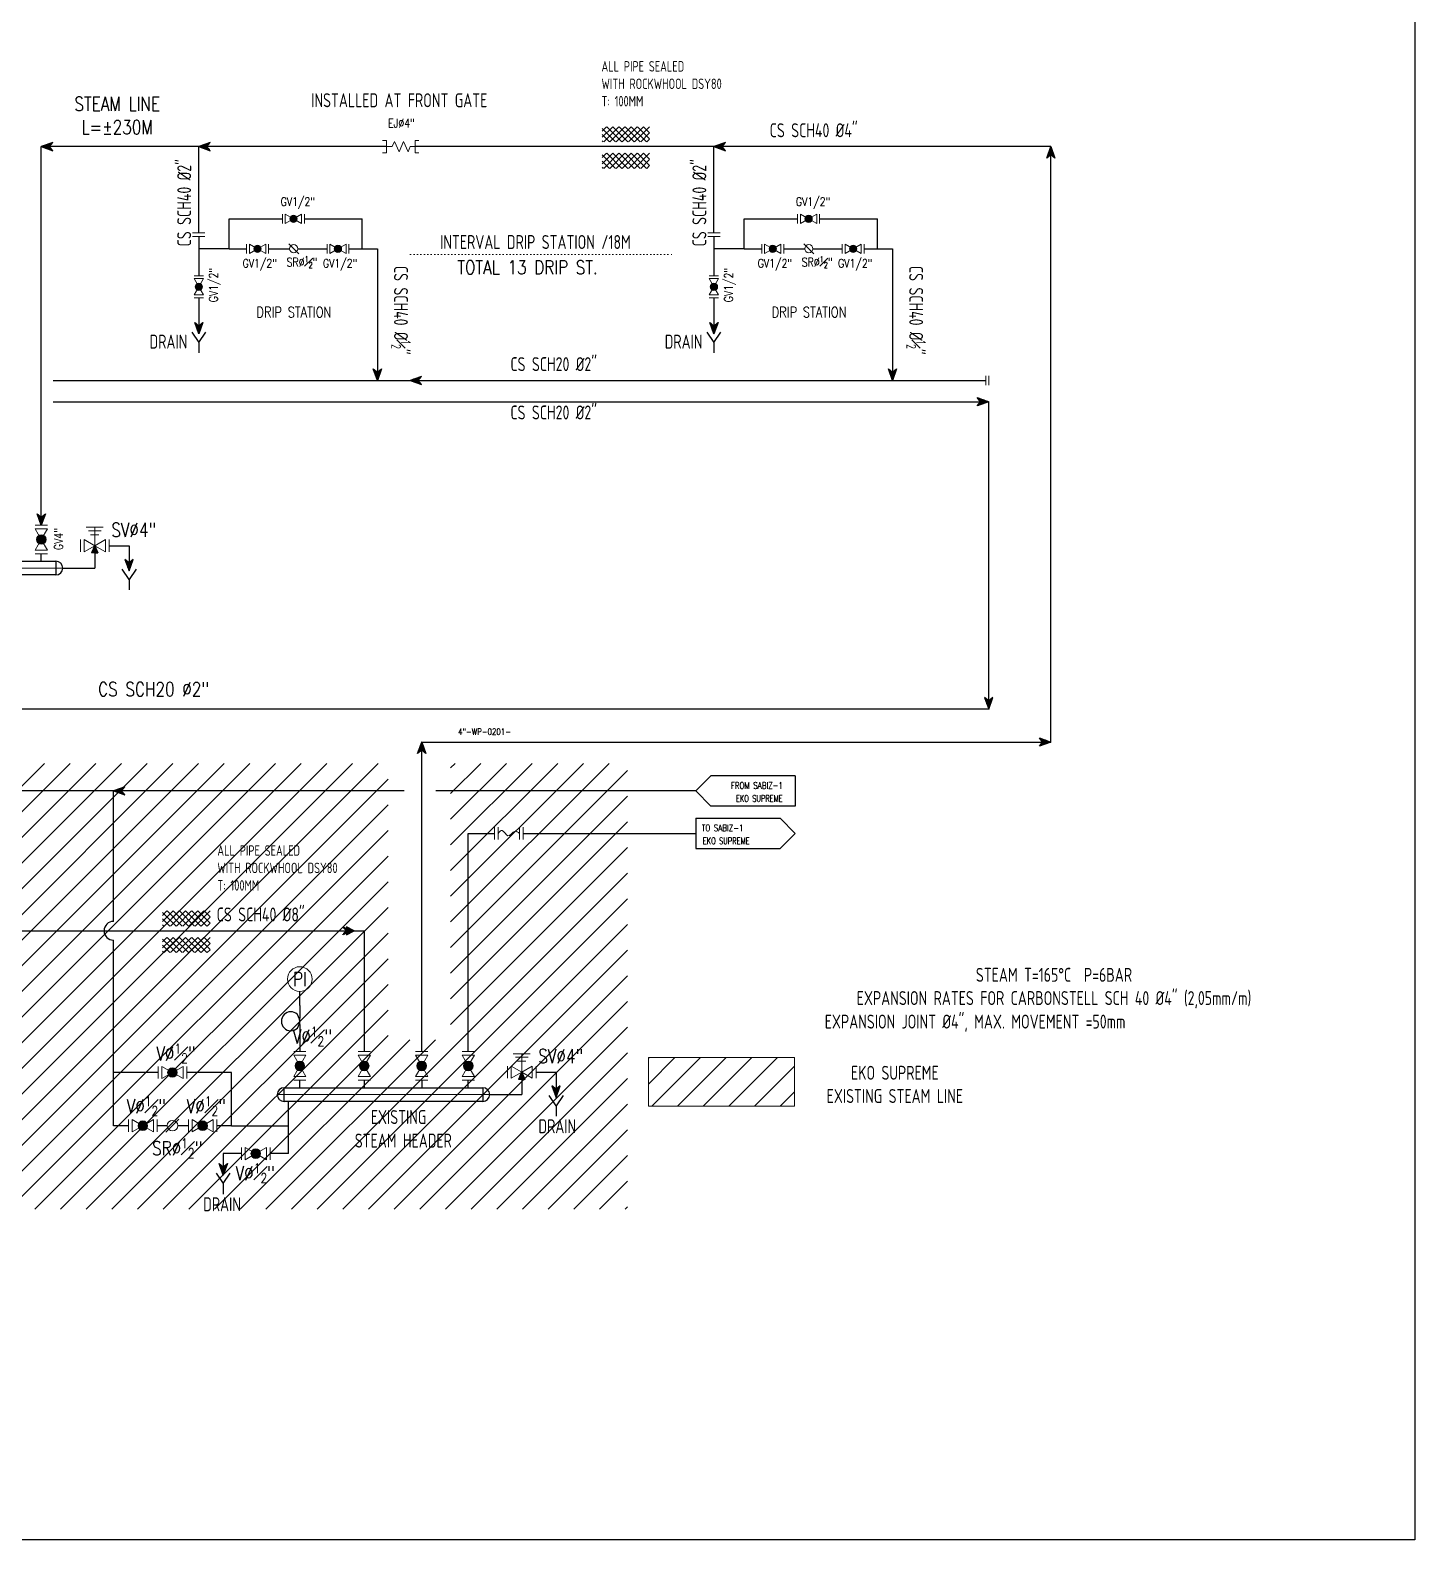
# Model space of a CAD drawing. Extents: x -29512 to 147477, y -5232 to 39709.
# Drawn here: x 138923 to 139165.3, y 10574.8 to 10838.9 of the extents above; entities that cross this region are included whole.
import ezdxf
from ezdxf.enums import TextEntityAlignment as Align

# ---------------------------------------------------------------- set-up
doc = ezdxf.new("R2010")
doc.units = 0
doc.linetypes.add('CENTER', pattern=[2, 1.25, -0.25, 0.25, -0.25])
doc.linetypes.add('DOTTED', pattern=[0.25, 0, -0.25])
doc.layers.get('0').update_dxf_attribs({"linetype": 'CONTINUOUS'})
for name, color, linetype in [('DIMENSION', 3, 'CONTINUOUS'), ('HATCH', 4, 'CONTINUOUS'), ('PIPA', 6, 'CONTINUOUS'), ('S', 7, 'CONTINUOUS'), ('TEXT', 4, 'CONTINUOUS')]:
    doc.layers.add(name, color=color, linetype=linetype)
for name, color, linetype, lineweight in [('FITTING', 7, 'CONTINUOUS', 13), ('HAT', 8, 'CONTINUOUS', 13), ('TAG', 140, 'CONTINUOUS', 13)]:
    doc.layers.add(name, color=color, linetype=linetype, lineweight=lineweight)
doc.styles.add('ISOCP', font='isocp.shx', dxfattribs={"width": 0.8, "height": 2})
doc.styles.add('Romans100', font='romans.shx', dxfattribs={"width": 0.8, "height": 200})
doc.styles.add('Romans75', font='romans.shx', dxfattribs={"width": 0.8, "height": 150})
doc.styles.add('S25', font='SIMPLEX', dxfattribs={"width": 0.8, "height": 0.25})
doc.styles.add('S3', font='SIMPLEX', dxfattribs={"width": 0.9, "height": 0.3})
doc.styles.add('S35S', font='SIMPLEX', dxfattribs={"width": 0.5, "height": 0.35})

# ---------------------------------------------------------------- blocks, each defined once
blk = doc.blocks.new('LOSAN', base_point=(47, 38))
for p, q in [((47, 38.7), (50.9, 38.7)), ((47, 37.3), (50.9, 37.3))]:
    blk.add_line(p, q)
at = {"layer": 'S'}
for tag, p, height, style, width in [('3', (47.1, 38.1), 0.35, 'S35S', 0.5), ('1', (47.1, 38.1), 0.3, 'S3', 0.9), ('4', (47.1, 37.5), 0.35, 'S35S', 0.5), ('2', (47.1, 37.5), 0.3, 'S3', 0.9)]:
    blk.add_attdef(tag, p, '', height=height, dxfattribs=dict(at, style=style, width=width))
blk = doc.blocks.new('A$C4E6B7AA7')
at = {"layer": 'FITTING', "lineweight": 20}
for p, q in [((0, 88), (-56, 88)), ((0, -88), (0, 88)), ((0, 0), (83, 0)), ((83, 0), (115, 75)), ((115, 75), (180, -75)), ((245, 75), (180, -75)), ((245, 75), (310, -75)), ((310, -75), (342, 0)), ((342, 0), (410, 0)), ((410, -88), (410, 88)), ((466, 88), (410, 88)), ((0, -88), (-56, -88)), ((466, -88), (410, -88))]:
    blk.add_line(p, q, dxfattribs=at)

msp = doc.modelspace()

# ---------------------------------------------------------------- hatches: boundary and pattern name
h = msp.add_hatch()
h.set_pattern_fill('ANSI37', color=256, scale=0.487754, angle=90, style=0)
h.set_pattern_definition([(135, (139607.145395, 10679.49543), (-0.043111732, -0.043111732), []), (225, (139607.145395, 10679.49543), (0.043111732, -0.043111732), [])])
h.paths.add_polyline_path([(138924.9544, 10818.534), (138926.9596, 10817.8185), (138926.3806, 10818.534)])
h.paths.add_polyline_path([(138924.9544, 10818.534), (138926.3806, 10818.534), (138926.9596, 10819.2495)])
h = msp.add_hatch()
h.set_pattern_fill('ANSI37', color=256, scale=0.487754, angle=90, style=0)
h.set_pattern_definition([(135, (139634.69457, 10679.49543), (-0.043111732, -0.043111732), []), (225, (139634.69457, 10679.49543), (0.043111732, -0.043111732), [])])
h.paths.add_polyline_path([(138952.5036, 10818.534), (138954.5087, 10817.8185), (138953.9298, 10818.534)])
h.paths.add_polyline_path([(138952.5036, 10818.534), (138953.9298, 10818.534), (138954.5087, 10819.2495)])
h = msp.add_hatch()
h.set_pattern_fill('ANSI37', color=256, scale=0.487754, angle=90, style=0)
h.set_pattern_definition([(135, (139724.83715, 10679.49543), (-0.043111732, -0.043111732), []), (225, (139724.83715, 10679.49543), (0.043111732, -0.043111732), [])])
h.paths.add_polyline_path([(139042.6461, 10818.534), (139044.6513, 10817.8185), (139044.0723, 10818.534)])
h.paths.add_polyline_path([(139042.6461, 10818.534), (139044.0723, 10818.534), (139044.6513, 10819.2495)])
h = msp.add_hatch()
h.set_pattern_fill('ANSI37', color=256, scale=0.487754, angle=180, style=0)
h.set_pattern_definition([(135, (139240.62561, 10136.343), (0.043111732, 0.043111732), []), (45, (139240.62561, 10136.343), (0.043111732, -0.043111732), [])])
h.paths.add_polyline_path([(139101.587, 10818.534), (139102.3025, 10816.5288), (139101.587, 10817.1078)])
h.paths.add_polyline_path([(139101.587, 10818.534), (139101.587, 10817.1078), (139100.8715, 10816.5288)])
h = msp.add_hatch()
h.set_pattern_fill('ANSI37', color=256, scale=0.487754, style=0)
h.set_pattern_definition([(315, (138813.46498, 11467.963465), (-0.043111732, -0.043111732), []), (225, (138813.46498, 11467.963465), (-0.043111732, 0.043111732), [])])
h.paths.add_polyline_path([(138952.5036, 10785.7725), (138951.7881, 10787.7776), (138952.5036, 10787.1987)])
h.paths.add_polyline_path([(138952.5036, 10785.7725), (138952.5036, 10787.1987), (138953.2191, 10787.7776)])
h = msp.add_hatch()
h.set_pattern_fill('ANSI37', color=256, scale=0.487754, style=0)
h.set_pattern_definition([(315, (138903.607564, 11467.963465), (-0.043111732, -0.043111732), []), (225, (138903.607564, 11467.963465), (-0.043111732, 0.043111732), [])])
h.paths.add_polyline_path([(139042.6461, 10785.7725), (139041.9306, 10787.7776), (139042.6461, 10787.1987)])
h.paths.add_polyline_path([(139042.6461, 10785.7725), (139042.6461, 10787.1987), (139043.3616, 10787.7776)])
h = msp.add_hatch()
h.set_pattern_fill('ANSI37', color=256, scale=0.487754, style=0)
h.set_pattern_definition([(315, (138844.7096, 11459.806936), (-0.043111732, -0.043111732), []), (225, (138844.7096, 11459.806936), (-0.043111732, 0.043111732), [])])
h.paths.add_polyline_path([(138983.7482, 10777.6159), (138983.0327, 10779.6211), (138983.7482, 10779.0421)])
h.paths.add_polyline_path([(138983.7482, 10777.6159), (138983.7482, 10779.0421), (138984.4637, 10779.6211)])
h = msp.add_hatch()
h.set_pattern_fill('ANSI37', color=256, scale=0.487754, style=0)
h.set_pattern_definition([(315, (138934.85218, 11459.806936), (-0.043111732, -0.043111732), []), (225, (138934.85218, 11459.806936), (-0.043111732, 0.043111732), [])])
h.paths.add_polyline_path([(139073.8908, 10777.6159), (139073.1753, 10779.6211), (139073.8908, 10779.0421)])
h.paths.add_polyline_path([(139073.8908, 10777.6159), (139073.8908, 10779.0421), (139074.6063, 10779.6211)])
h = msp.add_hatch()
h.set_pattern_fill('ANSI37', color=256, scale=0.487754, angle=90, style=0)
h.set_pattern_definition([(135, (139671.66458, 10638.57735), (-0.043111732, -0.043111732), []), (225, (139671.66458, 10638.57735), (0.043111732, -0.043111732), [])])
h.paths.add_polyline_path([(138989.4736, 10777.6159), (138991.4788, 10776.9004), (138990.8998, 10777.6159)])
h.paths.add_polyline_path([(138989.4736, 10777.6159), (138990.8998, 10777.6159), (138991.4788, 10778.3314)])
h = msp.add_hatch()
h.set_pattern_fill('ANSI37', color=256, scale=0.487754, angle=90, style=0)
h.set_pattern_definition([(45, (138408.52698, 10634.86181), (0.043111732, -0.043111732), []), (315, (138408.52698, 10634.86181), (-0.043111732, -0.043111732), [])])
h.paths.add_polyline_path([(139090.718, 10773.9004), (139088.7128, 10773.1849), (139089.2918, 10773.9004)])
h.paths.add_polyline_path([(139090.718, 10773.9004), (139089.2918, 10773.9004), (139088.7128, 10774.6159)])
h = msp.add_hatch()
h.set_pattern_fill('ANSI37', color=256, scale=0.487754, style=0)
h.set_pattern_definition([(315, (138785.91581, 11434.487743), (-0.043111732, -0.043111732), []), (225, (138785.91581, 11434.487743), (-0.043111732, 0.043111732), [])])
h.paths.add_polyline_path([(138924.9544, 10752.2967), (138924.2389, 10754.3019), (138924.9544, 10753.7229)])
h.paths.add_polyline_path([(138924.9544, 10752.2967), (138924.9544, 10753.7229), (138925.6699, 10754.3019)])
h = msp.add_hatch()
h.set_pattern_fill('ANSI31', color=256, scale=0.012194, style=0)
h.set_pattern_definition([(45, (138031.3111383, 10345.0887109), (-0.0010777932963, 0.0010777932963), [])])
h.paths.add_polyline_path([(138934.2986, 10748.7066), (138933.7526, 10747.4315), (138934.2986, 10747.4315)])
h.paths.add_polyline_path([(138934.2986, 10748.7066), (138934.2986, 10747.4315), (138934.8446, 10747.4315)])
h = msp.add_hatch()
h.set_pattern_fill('ANSI37', color=256, scale=0.487754, angle=180, style=0)
h.set_pattern_definition([(225, (139079.346316, 11426.491136), (0.043111732, -0.043111732), []), (315, (139079.346316, 11426.491136), (0.043111732, 0.043111732), [])])
h.paths.add_polyline_path([(138940.3077, 10744.3001), (138941.0232, 10746.3053), (138940.3077, 10745.7263)])
h.paths.add_polyline_path([(138940.3077, 10744.3001), (138940.3077, 10745.7263), (138939.5922, 10746.3053)])
h = msp.add_hatch()
h.set_pattern_fill('ANSI37', color=256, scale=0.487754, angle=180, style=0)
h.set_pattern_definition([(225, (139229.756566, 11402.301533), (0.043111732, -0.043111732), []), (315, (139229.756566, 11402.301533), (0.043111732, 0.043111732), [])])
h.paths.add_polyline_path([(139090.718, 10720.1105), (139091.4335, 10722.1157), (139090.718, 10721.5367)])
h.paths.add_polyline_path([(139090.718, 10720.1105), (139090.718, 10721.5367), (139090.0025, 10722.1157)])
h = msp.add_hatch()
h.set_pattern_fill('ANSI37', color=256, scale=0.487754, angle=180, style=0)
h.set_pattern_definition([(135, (139130.54313, 10032.161376), (0.043111732, 0.043111732), []), (45, (139130.54313, 10032.161376), (0.043111732, -0.043111732), [])])
h.paths.add_polyline_path([(138991.5046, 10714.3524), (138992.2201, 10712.3472), (138991.5046, 10712.9262)])
h.paths.add_polyline_path([(138991.5046, 10714.3524), (138991.5046, 10712.9262), (138990.789, 10712.3472)])
h = msp.add_hatch()
h.set_pattern_fill('ANSI37', color=256, scale=0.487754, angle=90, style=0)
h.set_pattern_definition([(45, (138419.396023, 10575.31381), (0.043111732, -0.043111732), []), (315, (138419.396023, 10575.31381), (-0.043111732, -0.043111732), [])])
h.paths.add_polyline_path([(139101.587, 10714.3524), (139099.5818, 10713.6369), (139100.1608, 10714.3524)])
h.paths.add_polyline_path([(139101.587, 10714.3524), (139100.1608, 10714.3524), (139099.5818, 10715.0679)])
h = msp.add_hatch()
h.set_pattern_fill('ANSI37', color=256, scale=0.487754, angle=90, style=0)
h.set_pattern_definition([(135, (139619.767076, 10566.760057), (-0.043111732, -0.043111732), []), (225, (139619.767076, 10566.760057), (0.043111732, -0.043111732), [])])
h.paths.add_polyline_path([(138937.5761, 10705.7986), (138939.5813, 10705.0831), (138939.0023, 10705.7986)])
h.paths.add_polyline_path([(138937.5761, 10705.7986), (138939.0023, 10705.7986), (138939.5813, 10706.5141)])
h = msp.add_hatch()
h.set_pattern_fill('ANSI37', color=256, scale=0.487754, angle=270, style=0)
h.set_pattern_definition([(315, (138297.475943, 10820.36295), (0.043111732, 0.043111732), []), (45, (138297.475943, 10820.36295), (-0.043111732, 0.043111732), [])])
h.paths.add_polyline_path([(138979.667, 10681.3244), (138977.6618, 10682.0399), (138978.2407, 10681.3244)])
h.paths.add_polyline_path([(138979.667, 10681.3244), (138978.2407, 10681.3244), (138977.6618, 10680.6089)])
h = msp.add_hatch()
h.set_pattern_fill('ANSI31', color=256, scale=0.012194, style=0)
h.set_pattern_definition([(45, (138106.0194822, 10252.9706058), (-0.0010777932963, 0.0010777932963), [])])
h.paths.add_polyline_path([(139009.0069, 10656.5885), (139008.4609, 10655.3134), (139009.0069, 10655.3134)])
h.paths.add_polyline_path([(139009.0069, 10656.5885), (139009.0069, 10655.3134), (139009.5529, 10655.3134)])
h = msp.add_hatch()
h.set_pattern_fill('ANSI37', color=256, scale=0.487754, angle=180, style=0)
h.set_pattern_definition([(225, (139154.05466, 11334.37303), (0.043111732, -0.043111732), []), (315, (139154.05466, 11334.37303), (0.043111732, 0.043111732), [])])
h.paths.add_polyline_path([(139015.0161, 10652.182), (139015.7316, 10654.1872), (139015.0161, 10653.6082)])
h.paths.add_polyline_path([(139015.0161, 10652.182), (139015.0161, 10653.6082), (139014.3006, 10654.1872)])
h = msp.add_hatch()
h.set_pattern_fill('ANSI37', color=256, scale=0.487754, angle=180, style=0)
h.set_pattern_definition([(315, (138817.75435, 11320.78058), (-0.043111732, -0.043111732), []), (225, (138817.75435, 11320.78058), (-0.043111732, 0.043111732), [])])
h.paths.add_polyline_path([(138956.7929, 10638.5896), (138956.0774, 10640.5948), (138956.7929, 10640.0158)])
h.paths.add_polyline_path([(138956.7929, 10638.5896), (138956.7929, 10640.0158), (138957.5084, 10640.5948)])
at = {"layer": 'FITTING', "linetype": 'ByBlock', "lineweight": 5, "ltscale": 0.5}
h = msp.add_hatch(dxfattribs=at)
h.set_pattern_fill('ANSI31', color=252, style=0)
h.set_pattern_definition([(45, (-3774.2372, 1632.5818), (-2.24506403, 2.24506403), [])])
h.paths.add_polyline_path([(138747.1418, 10719.4478), (138747.1418, 10673.6677), (138799.8707, 10673.6677), (138799.8707, 10632.5882), (139027.5222, 10632.5882), (139027.5222, 10689.836), (139027.5222, 10710.6119), (138996.5693, 10710.6119), (138996.5693, 10662.2637), (138985.6379, 10662.2637), (138985.6379, 10710.6119), (138813.9744, 10710.6119), (138813.9744, 10702.8602), (138804.1002, 10702.8602), (138804.1002, 10719.4478)])
h = msp.add_hatch(dxfattribs=at)
h.set_pattern_fill('ANSI31', color=252, style=0)
h.set_pattern_definition([(45, (-3788.719, 1649.4212), (-2.24506403, 2.24506403), [])])
h.paths.add_polyline_path([(139031.1663, 10659.1552), (139031.1663, 10650.6227), (139056.7387, 10650.6227), (139056.7387, 10659.1552)])
at = {"layer": 'HATCH'}
h = msp.add_hatch(dxfattribs=at)
h.set_pattern_fill('ANSI37', color=256, scale=6.09692, angle=360, style=0)
h.set_pattern_definition([(45, (137027.2489, 10079.9575), (-0.53889665, 0.53889665), []), (135, (137027.2489, 10079.9575), (-0.53889665, -0.53889665), [])])
h.paths.add_polyline_path([(139031.3904, 10822.0036), (139023.0785, 10822.0036), (139023.0785, 10819.3643), (139031.3904, 10819.3643)])
h = msp.add_hatch(dxfattribs=at)
h.set_pattern_fill('ANSI37', color=256, scale=6.09692, angle=360, style=0)
h.set_pattern_definition([(45, (137027.2489, 10075.323), (-0.53889665, 0.53889665), []), (135, (137027.2489, 10075.323), (-0.53889665, -0.53889665), [])])
h.paths.add_polyline_path([(139031.3904, 10817.3691), (139023.0785, 10817.3691), (139023.0785, 10814.7298), (139031.3904, 10814.7298)])
h = msp.add_hatch(dxfattribs=at)
h.set_pattern_fill('ANSI37', color=256, scale=6.09692, angle=360, style=0)
h.set_pattern_definition([(45, (136950.34215, 9942.7479), (-0.53889665, 0.53889665), []), (135, (136950.34215, 9942.7479), (-0.53889665, -0.53889665), [])])
h.paths.add_polyline_path([(138954.4837, 10684.794), (138946.1718, 10684.794), (138946.1718, 10682.1547), (138954.4837, 10682.1547)])
h = msp.add_hatch(dxfattribs=at)
h.set_pattern_fill('ANSI37', color=256, scale=6.09692, angle=360, style=0)
h.set_pattern_definition([(45, (136950.34215, 9938.1134), (-0.53889665, 0.53889665), []), (135, (136950.34215, 9938.1134), (-0.53889665, -0.53889665), [])])
h.paths.add_polyline_path([(138954.4837, 10680.1595), (138946.1718, 10680.1595), (138946.1718, 10677.5202), (138954.4837, 10677.5202)])
at = {"layer": 'PIPA'}
h = msp.add_hatch(color=0, dxfattribs=at)
edge = h.paths.add_edge_path()
edge.add_arc((138969.0718, 10805.8922), 0.6427, -180, 180, ccw=False)
h = msp.add_hatch(color=0, dxfattribs=at)
edge = h.paths.add_edge_path()
edge.add_arc((139059.2143, 10805.8922), 0.6427, -180, 180, ccw=False)
h = msp.add_hatch(color=0, dxfattribs=at)
edge = h.paths.add_edge_path()
edge.add_arc((138962.7892, 10800.6554), 0.6427, -180, 180, ccw=False)
h = msp.add_hatch(color=0, dxfattribs=at)
edge = h.paths.add_edge_path()
edge.add_arc((138976.8625, 10800.6554), 0.6427, -180, 180, ccw=False)
h = msp.add_hatch(color=0, dxfattribs=at)
edge = h.paths.add_edge_path()
edge.add_arc((139052.9318, 10800.6554), 0.6427, -180, 180, ccw=False)
h = msp.add_hatch(color=0, dxfattribs=at)
edge = h.paths.add_edge_path()
edge.add_arc((139067.0051, 10800.6554), 0.6427, -180, 180, ccw=False)
h = msp.add_hatch(color=0, dxfattribs=at)
edge = h.paths.add_edge_path()
edge.add_arc((138952.5036, 10794.0004), 0.6427, -90, 270, ccw=False)
h = msp.add_hatch(color=0, dxfattribs=at)
edge = h.paths.add_edge_path()
edge.add_arc((139042.6461, 10794.0004), 0.6427, -90, 270, ccw=False)
h = msp.add_hatch(color=0, dxfattribs=at)
edge = h.paths.add_edge_path()
edge.add_arc((138924.9544, 10749.7938), 0.8369, 0, 360)
h = msp.add_hatch(color=0, dxfattribs=at)
edge = h.paths.add_edge_path()
edge.add_arc((138970.1831, 10657.6757), 0.8369, 0, 360)
h = msp.add_hatch(color=0, dxfattribs=at)
edge = h.paths.add_edge_path()
edge.add_arc((138981.4521, 10657.6757), 0.8369, 0, 360)
h = msp.add_hatch(color=0, dxfattribs=at)
edge = h.paths.add_edge_path()
edge.add_arc((138991.5046, 10657.6757), 0.8369, 0, 360)
h = msp.add_hatch(color=0, dxfattribs=at)
edge = h.paths.add_edge_path()
edge.add_arc((138999.6627, 10657.6757), 0.8369, 0, 360)
h = msp.add_hatch(color=0, dxfattribs=at)
edge = h.paths.add_edge_path()
edge.add_arc((138947.8919, 10656.5295), 0.8369, 0, 360)
h = msp.add_hatch(color=0, dxfattribs=at)
edge = h.paths.add_edge_path()
edge.add_arc((138942.7106, 10647.2125), 0.8369, 0, 360)
h = msp.add_hatch(color=0, dxfattribs=at)
edge = h.paths.add_edge_path()
edge.add_arc((138953.1796, 10647.2125), 0.8369, 0, 360)
h = msp.add_hatch(color=0, dxfattribs=at)
edge = h.paths.add_edge_path()
edge.add_arc((138962.4722, 10642.3345), 0.8369, 0, 360)

# ---------------------------------------------------------------- linework, layer by layer
for p, q in [((138934.2986, 10748.7066), (138933.7526, 10747.4315)), ((138934.2986, 10748.7066), (138934.2986, 10744.7821)), ((138934.2986, 10748.7066), (138934.8446, 10747.4315)), ((138936.8015, 10748.7066), (138940.3077, 10748.7066)), ((138940.3077, 10748.7066), (138940.3077, 10744.3001)), ((138934.8446, 10747.4315), (138933.7526, 10747.4315)), ((138928.694, 10744.7821), (138934.2986, 10744.7821)), ((139042.1019, 10708.447), (139039.4536, 10705.7986)), ((139056.8568, 10708.447), (139056.8568, 10703.1503)), ((139039.4536, 10705.7986), (139042.1019, 10703.1503)), ((139039.4536, 10701.0237), (139039.4536, 10695.7271)), ((139054.2085, 10701.0237), (139056.8568, 10698.3754)), ((139056.8568, 10698.3754), (139054.2085, 10695.7271)), ((139009.0069, 10656.5885), (139008.4609, 10655.3134)), ((139009.0069, 10656.5885), (139009.0069, 10652.664)), ((139009.0069, 10656.5885), (139009.5529, 10655.3134)), ((139011.5099, 10656.5885), (139015.0161, 10656.5885)), ((139015.0161, 10656.5885), (139015.0161, 10652.182)), ((139009.5529, 10655.3134), (139008.4609, 10655.3134)), ((139003.4023, 10652.664), (139009.0069, 10652.664))]:
    msp.add_line(p, q)
at = {"color": 8, "linetype": 'CENTER', "lineweight": 9, "ltscale": 100}
for p, q in [((138891.515, 10744.7821), (138928.694, 10744.7821)), ((138966.2233, 10652.664), (139003.4023, 10652.664))]:
    msp.add_line(p, q, dxfattribs=at)
for points in [[(138926.9596, 10819.2495), (138924.9544, 10818.534), (138926.9596, 10817.8185), (138926.3806, 10818.534), (138926.9596, 10819.2495)], [(138954.5087, 10819.2495), (138952.5036, 10818.534), (138954.5087, 10817.8185), (138953.9298, 10818.534), (138954.5087, 10819.2495)], [(139044.6513, 10819.2495), (139042.6461, 10818.534), (139044.6513, 10817.8185), (139044.0723, 10818.534), (139044.6513, 10819.2495)], [(139100.8715, 10816.5288), (139101.587, 10818.534), (139102.3025, 10816.5288), (139101.587, 10817.1078), (139100.8715, 10816.5288)], [(138953.2191, 10787.7776), (138952.5036, 10785.7725), (138951.7881, 10787.7776), (138952.5036, 10787.1987), (138953.2191, 10787.7776)], [(139043.3616, 10787.7776), (139042.6461, 10785.7725), (139041.9306, 10787.7776), (139042.6461, 10787.1987), (139043.3616, 10787.7776)], [(138984.4637, 10779.6211), (138983.7482, 10777.6159), (138983.0327, 10779.6211), (138983.7482, 10779.0421), (138984.4637, 10779.6211)], [(139074.6063, 10779.6211), (139073.8908, 10777.6159), (139073.1753, 10779.6211), (139073.8908, 10779.0421), (139074.6063, 10779.6211)], [(138991.4788, 10778.3314), (138989.4736, 10777.6159), (138991.4788, 10776.9004), (138990.8998, 10777.6159), (138991.4788, 10778.3314)], [(139088.7128, 10774.6159), (139090.718, 10773.9004), (139088.7128, 10773.1849), (139089.2918, 10773.9004), (139088.7128, 10774.6159)], [(138925.6699, 10754.3019), (138924.9544, 10752.2967), (138924.2389, 10754.3019), (138924.9544, 10753.7229), (138925.6699, 10754.3019)], [(138939.5922, 10746.3053), (138940.3077, 10744.3001), (138941.0232, 10746.3053), (138940.3077, 10745.7263), (138939.5922, 10746.3053)], [(139090.0025, 10722.1157), (139090.718, 10720.1105), (139091.4335, 10722.1157), (139090.718, 10721.5367), (139090.0025, 10722.1157)], [(138990.789, 10712.3472), (138991.5046, 10714.3524), (138992.2201, 10712.3472), (138991.5046, 10712.9262), (138990.789, 10712.3472)], [(139099.5818, 10715.0679), (139101.587, 10714.3524), (139099.5818, 10713.6369), (139100.1608, 10714.3524), (139099.5818, 10715.0679)], [(138939.5813, 10706.5141), (138937.5761, 10705.7986), (138939.5813, 10705.0831), (138939.0023, 10705.7986), (138939.5813, 10706.5141)], [(138978.3377, 10680.6089), (138979.667, 10681.3244), (138978.3377, 10682.0399), (138978.2407, 10681.3244), (138978.3377, 10680.6089)], [(139014.3006, 10654.1872), (139015.0161, 10652.182), (139015.7316, 10654.1872), (139015.0161, 10653.6082), (139014.3006, 10654.1872)], [(138957.5084, 10640.5948), (138956.7929, 10638.5896), (138956.0774, 10640.5948), (138956.7929, 10640.0158), (138957.5084, 10640.5948)]]:
    msp.add_lwpolyline(points)
at = {"layer": 'DIMENSION', "color": 1}
for p, q in [((138970.1831, 10668.2706), (138970.1831, 10666.0346)), ((138970.1831, 10664.9503), (138970.1831, 10660.1786))]:
    msp.add_line(p, q, dxfattribs=at)
at = {"layer": 'DIMENSION', "color": 6, "linetype": 'ByBlock', "ltscale": 0.5}
msp.add_lwpolyline([(139165.2769, 10574.7622), (138730.1652, 10574.7622), (138730.1652, 10902.4098), (139165.2769, 10902.4098)], close=True, dxfattribs=at)
at = {"layer": 'DIMENSION', "color": 1}
for centre, radius, start, end in [((138968.6192, 10665.4924), 1.6552, 45.949534, 314.050466), ((138966.9743, 10665.1001), 3.2123, 357.326599, 29.50259), ((138966.9743, 10665.8847), 3.2123, 330.49741, 2.673401)]:
    msp.add_arc(centre, radius, start, end, dxfattribs=at)
at = {"layer": 'FITTING'}
for p, q in [((138967.1494, 10805.0679), (138967.1494, 10806.7165)), ((138970.9941, 10805.0679), (138970.9941, 10806.7165)), ((139057.292, 10805.0679), (139057.292, 10806.7165)), ((139061.1367, 10805.0679), (139061.1367, 10806.7165)), ((138951.4303, 10803.4366), (138953.5768, 10803.4366)), ((139041.5729, 10803.4366), (139043.7194, 10803.4366)), ((138951.4303, 10802.7926), (138953.5768, 10802.7926)), ((138960.8669, 10799.8311), (138960.8669, 10801.4797)), ((138964.7116, 10799.8311), (138964.7116, 10801.4797)), ((138974.9401, 10799.8311), (138974.9401, 10801.4797)), ((138978.7849, 10799.8311), (138978.7849, 10801.4797)), ((139041.5729, 10802.7926), (139043.7194, 10802.7926)), ((139051.0094, 10799.8311), (139051.0094, 10801.4797)), ((139054.8541, 10799.8311), (139054.8541, 10801.4797)), ((139065.0827, 10799.8311), (139065.0827, 10801.4797)), ((139068.9274, 10799.8311), (139068.9274, 10801.4797)), ((138953.3279, 10795.9228), (138951.6793, 10795.9228)), ((139043.4704, 10795.9228), (139041.8218, 10795.9228)), ((138953.3279, 10792.078), (138951.6793, 10792.078)), ((139043.4704, 10792.078), (139041.8218, 10792.078)), ((139090.718, 10776.7916), (139090.718, 10778.4402)), ((138923.8811, 10752.2967), (138926.0276, 10752.2967)), ((138932.8198, 10751.9262), (138935.7773, 10751.9262)), ((138933.1895, 10751.3271), (138935.4076, 10751.3271)), ((138933.5592, 10750.6223), (138935.0379, 10750.6223)), ((138934.2986, 10748.7066), (138934.2986, 10751.9262)), ((138931.7956, 10747.6334), (138931.7956, 10749.7799)), ((138936.8015, 10747.6334), (138936.8015, 10749.7799)), ((138923.8811, 10747.2908), (138926.0276, 10747.2908)), ((139004.245, 10699.4487), (139004.245, 10697.3022)), ((139004.889, 10699.4487), (139004.889, 10697.3022)), ((139008.6069, 10699.4487), (139008.6069, 10697.3022)), ((139009.2509, 10699.4487), (139009.2509, 10697.3022)), ((138969.1098, 10660.1786), (138971.2563, 10660.1786)), ((138980.3789, 10660.1786), (138982.5254, 10660.1786)), ((138990.4313, 10660.1786), (138992.5778, 10660.1786)), ((138998.5895, 10660.1786), (139000.736, 10660.1786)), ((139007.5282, 10659.8081), (139010.4856, 10659.8081)), ((139007.8979, 10659.209), (139010.116, 10659.209)), ((139008.2675, 10658.5042), (139009.7463, 10658.5042)), ((139009.0069, 10656.5885), (139009.0069, 10659.8081)), ((138945.3889, 10655.4563), (138945.3889, 10657.6028)), ((138950.3948, 10655.4563), (138950.3948, 10657.6028)), ((139006.5039, 10655.5153), (139006.5039, 10657.6618)), ((139011.5099, 10655.5153), (139011.5099, 10657.6618)), ((138969.1098, 10655.1727), (138971.2563, 10655.1727)), ((138980.3789, 10655.1727), (138982.5254, 10655.1727)), ((138990.4313, 10655.1727), (138992.5778, 10655.1727)), ((138998.5895, 10655.1727), (139000.736, 10655.1727)), ((138940.2076, 10646.1393), (138940.2076, 10648.2858)), ((138945.2135, 10646.1393), (138945.2135, 10648.2858)), ((138950.6767, 10646.1393), (138950.6767, 10648.2858)), ((138955.6826, 10646.1393), (138955.6826, 10648.2858)), ((138959.9693, 10641.2612), (138959.9693, 10643.4077)), ((138964.9752, 10641.2612), (138964.9752, 10643.4077))]:
    msp.add_line(p, q, dxfattribs=at)
at = {"layer": 'FITTING', "lineweight": 13}
for p, q in [((138968.241, 10801.5271), (138969.9843, 10799.7837)), ((139058.3835, 10801.5271), (139060.1269, 10799.7837)), ((138949.0268, 10648.3475), (138946.7569, 10646.0776))]:
    msp.add_line(p, q, dxfattribs=at)
at = {"layer": 'FITTING', "linetype": 'DOTTED', "ltscale": 2}
msp.add_line((138989.5783, 10799.6433), (139035.4563, 10799.6433), dxfattribs=at)
at = {"layer": 'FITTING'}
for points in [[(138969.0718, 10805.8922), (138967.644, 10805.0679), (138967.644, 10806.7165)], [(138969.0718, 10805.8922), (138970.4995, 10805.0679), (138970.4995, 10806.7165)], [(139059.2143, 10805.8922), (139057.7866, 10805.0679), (139057.7866, 10806.7165)], [(139059.2143, 10805.8922), (139060.6421, 10805.0679), (139060.6421, 10806.7165)], [(138962.7892, 10800.6554), (138961.3615, 10799.8311), (138961.3615, 10801.4797)], [(138962.7892, 10800.6554), (138964.2169, 10799.8311), (138964.2169, 10801.4797)], [(138976.8625, 10800.6554), (138975.4348, 10799.8311), (138975.4348, 10801.4797)], [(138976.8625, 10800.6554), (138978.2902, 10799.8311), (138978.2902, 10801.4797)], [(139052.9318, 10800.6554), (139051.5041, 10799.8311), (139051.5041, 10801.4797)], [(139052.9318, 10800.6554), (139054.3595, 10799.8311), (139054.3595, 10801.4797)], [(139067.0051, 10800.6554), (139065.5774, 10799.8311), (139065.5774, 10801.4797)], [(139067.0051, 10800.6554), (139068.4328, 10799.8311), (139068.4328, 10801.4797)], [(138952.5036, 10794.0004), (138953.3279, 10795.4281), (138951.6793, 10795.4281)], [(139042.6461, 10794.0004), (139043.4704, 10795.4281), (139041.8218, 10795.4281)], [(138952.5036, 10794.0004), (138953.3279, 10792.5727), (138951.6793, 10792.5727)], [(139042.6461, 10794.0004), (139043.4704, 10792.5727), (139041.8218, 10792.5727)], [(138924.9544, 10749.7938), (138923.8811, 10751.6527), (138926.0276, 10751.6527)], [(138924.9544, 10749.7938), (138923.8811, 10747.9348), (138926.0276, 10747.9348)], [(138934.2986, 10748.7066), (138932.4396, 10747.6334), (138932.4396, 10749.7799)], [(138934.2986, 10748.7066), (138936.1575, 10747.6334), (138936.1575, 10749.7799)], [(138970.1831, 10657.6757), (138969.1098, 10659.5346), (138971.2563, 10659.5346)], [(138981.4521, 10657.6757), (138980.3789, 10659.5346), (138982.5254, 10659.5346)], [(138991.5046, 10657.6757), (138990.4313, 10659.5346), (138992.5778, 10659.5346)], [(138999.6627, 10657.6757), (138998.5895, 10659.5346), (139000.736, 10659.5346)], [(138947.8919, 10656.5295), (138946.0329, 10655.4563), (138946.0329, 10657.6028)], [(138947.8919, 10656.5295), (138949.7508, 10655.4563), (138949.7508, 10657.6028)], [(138970.1831, 10657.6757), (138969.1098, 10655.8167), (138971.2563, 10655.8167)], [(138981.4521, 10657.6757), (138980.3789, 10655.8167), (138982.5254, 10655.8167)], [(138991.5046, 10657.6757), (138990.4313, 10655.8167), (138992.5778, 10655.8167)], [(138999.6627, 10657.6757), (138998.5895, 10655.8167), (139000.736, 10655.8167)], [(139009.0069, 10656.5885), (139007.148, 10655.5153), (139007.148, 10657.6618)], [(139009.0069, 10656.5885), (139010.8658, 10655.5153), (139010.8658, 10657.6618)], [(138942.7106, 10647.2125), (138940.8516, 10646.1393), (138940.8516, 10648.2858)], [(138942.7106, 10647.2125), (138944.5695, 10646.1393), (138944.5695, 10648.2858)], [(138953.1796, 10647.2125), (138951.3207, 10646.1393), (138951.3207, 10648.2858)], [(138953.1796, 10647.2125), (138955.0386, 10646.1393), (138955.0386, 10648.2858)], [(138962.4722, 10642.3345), (138960.6133, 10641.2612), (138960.6133, 10643.4077)], [(138962.4722, 10642.3345), (138964.3312, 10641.2612), (138964.3312, 10643.4077)]]:
    msp.add_lwpolyline(points, close=True, dxfattribs=at)
msp.add_lwpolyline([(139090.2234, 10776.7916), (139090.2234, 10778.4402)], dxfattribs=at)
at = {"layer": 'FITTING', "color": 252, "linetype": 'ByBlock', "lineweight": 5, "ltscale": 0.5, "flags": 128}
msp.add_lwpolyline([(139031.1663, 10659.1552), (139031.1663, 10650.6227), (139056.7387, 10650.6227), (139056.7387, 10659.1552)], close=True, dxfattribs=at)
at = {"layer": 'FITTING'}
for centre, radius in [((138969.0718, 10805.8922), 0.6427), ((139059.2143, 10805.8922), 0.6427), ((138962.7892, 10800.6554), 0.6427), ((138969.1015, 10800.6666), 0.7125), ((138976.8625, 10800.6554), 0.6427), ((139052.9318, 10800.6554), 0.6427), ((139059.2441, 10800.6666), 0.7125), ((139067.0051, 10800.6554), 0.6427), ((138952.5036, 10794.0004), 0.6427), ((139042.6461, 10794.0004), 0.6427), ((138924.9544, 10749.7938), 0.8369), ((138970.1831, 10657.6757), 0.8369), ((138981.4521, 10657.6757), 0.8369), ((138991.5046, 10657.6757), 0.8369), ((138999.6627, 10657.6757), 0.8369), ((138947.8919, 10656.5295), 0.8369), ((138942.7106, 10647.2125), 0.8369), ((138947.9064, 10647.2271), 0.9277), ((138953.1796, 10647.2125), 0.8369), ((138962.4722, 10642.3345), 0.8369)]:
    msp.add_circle(centre, radius, dxfattribs=at)
msp.add_spline([(139004.889, 10698.3754), (139005.5792, 10698.8696), (139006.5885, 10697.9162), (139007.8645, 10698.7506), (139008.6069, 10698.3754)], degree=3, dxfattribs=at)
at = {"layer": 'HAT'}
msp.add_circle((138970.1831, 10672.8755), 2.1604, dxfattribs=at)
at = {"layer": 'PIPA'}
for p, q in [((138924.9544, 10752.2967), (138924.9544, 10818.534)), ((138985.345, 10818.534), (138924.9544, 10818.534)), ((139101.587, 10818.534), (138990.3457, 10818.534)), ((139101.587, 10714.3524), (139101.587, 10818.534)), ((138952.5036, 10784.2783), (138952.5036, 10782.4493)), ((139042.6461, 10784.2783), (139042.6461, 10782.4493)), ((138924.9544, 10745.9873), (138924.9544, 10747.2908)), ((138940.3077, 10742.806), (138940.3077, 10740.977)), ((138991.5046, 10660.1786), (138991.5046, 10714.3524)), ((138991.5046, 10714.3524), (139101.587, 10714.3524)), ((138999.6627, 10660.1786), (138999.6627, 10698.3754)), ((138999.6627, 10698.3754), (139004.245, 10698.3754)), ((139009.2509, 10698.3754), (139039.4536, 10698.3754)), ((138914.9931, 10681.3244), (138981.4521, 10681.3244)), ((138981.4521, 10681.3244), (138981.4521, 10660.1786)), ((138970.1831, 10653.8692), (138970.1831, 10655.1727)), ((138981.4521, 10655.1727), (138981.4521, 10653.8692)), ((138991.5046, 10655.1727), (138991.5046, 10653.8692)), ((138999.6627, 10653.8692), (138999.6627, 10655.1727)), ((139015.0161, 10650.6879), (139015.0161, 10648.8589)), ((138956.7929, 10637.0954), (138956.7929, 10635.2664))]:
    msp.add_line(p, q, dxfattribs=at)
at = {"layer": 'PIPA', "color": 3}
for p, q in [((138952.5036, 10803.4366), (138952.5036, 10818.534)), ((139042.6461, 10803.4366), (139042.6461, 10818.534)), ((138957.7926, 10805.8922), (138967.1494, 10805.8922)), ((138957.7926, 10800.6554), (138957.7926, 10805.8922)), ((138970.9941, 10805.8922), (138981.096, 10805.8922)), ((138981.096, 10800.6554), (138981.096, 10805.8922)), ((139047.9352, 10800.6554), (139047.9352, 10805.8922)), ((139047.9352, 10805.8922), (139057.292, 10805.8922)), ((139061.1367, 10805.8922), (139071.2385, 10805.8922)), ((139071.2385, 10800.6554), (139071.2385, 10805.8922)), ((138952.5036, 10802.7926), (138952.5036, 10795.9228)), ((139042.6461, 10802.7926), (139042.6461, 10795.9228)), ((138957.7926, 10800.6554), (138952.5036, 10800.6554)), ((138957.7926, 10800.6554), (138960.8669, 10800.6554)), ((138964.7116, 10800.6554), (138968.389, 10800.6554)), ((138969.814, 10800.6589), (138974.9401, 10800.6554)), ((138978.7849, 10800.6554), (138983.7482, 10800.6554)), ((138983.7482, 10800.6554), (138983.7482, 10777.6159)), ((139047.9352, 10800.6554), (139042.6461, 10800.6554)), ((139047.9352, 10800.6554), (139051.0094, 10800.6554)), ((139054.8541, 10800.6554), (139058.5316, 10800.6554)), ((139059.9566, 10800.6589), (139065.0827, 10800.6554)), ((139068.9274, 10800.6554), (139073.8908, 10800.6554)), ((139073.8908, 10800.6554), (139073.8908, 10777.6159)), ((138952.5036, 10792.078), (138952.5036, 10787.1987)), ((139042.6461, 10792.078), (139042.6461, 10787.1987)), ((138927.0324, 10777.6159), (139090.2234, 10777.6159)), ((138927.0324, 10773.9004), (139090.718, 10773.9004)), ((139090.718, 10720.1105), (139090.718, 10773.9004)), ((139090.718, 10720.1105), (138810.9885, 10720.1105)), ((138988.4453, 10705.7986), (138815.9857, 10705.7986)), ((138937.5761, 10682.9694), (138937.5761, 10705.7986)), ((139039.4536, 10705.7986), (138993.9797, 10705.7986)), ((138937.5761, 10647.2125), (138937.5761, 10679.6793)), ((138945.3889, 10656.5295), (138937.5761, 10656.5295)), ((138958.2077, 10656.5295), (138950.3948, 10656.5295)), ((138958.2077, 10647.2125), (138958.2077, 10656.5295)), ((138968.218, 10647.2125), (138968.218, 10651.4589)), ((138940.2076, 10647.2125), (138937.5761, 10647.2125)), ((138946.9787, 10647.217), (138945.2135, 10647.2125)), ((138950.6767, 10647.2125), (138948.834, 10647.2125)), ((138958.2077, 10647.2125), (138955.6826, 10647.2125)), ((138958.2077, 10647.2125), (138968.218, 10647.2125)), ((138968.218, 10642.3345), (138968.218, 10647.2125)), ((138956.7929, 10642.3345), (138956.7929, 10640.0158)), ((138959.9693, 10642.3345), (138956.7929, 10642.3345)), ((138968.218, 10642.3345), (138964.9752, 10642.3345))]:
    msp.add_line(p, q, dxfattribs=at)
at = {"layer": 'PIPA', "color": 4}
msp.add_line((138970.1831, 10668.2706), (138970.1831, 10670.7151), dxfattribs=at)
at = {"layer": 'PIPA'}
for points in [[(138951.2781, 10786.0757), (138952.5036, 10784.2783), (138953.729, 10786.0757)], [(139041.4207, 10786.0757), (139042.6461, 10784.2783), (139043.8716, 10786.0757)], [(138941.5332, 10744.6034), (138940.3077, 10742.806), (138939.0823, 10744.6034)], [(139016.2415, 10652.4853), (139015.0161, 10650.6879), (139013.7906, 10652.4853)], [(138955.5675, 10638.8928), (138956.7929, 10637.0954), (138958.0184, 10638.8928)]]:
    msp.add_lwpolyline(points, dxfattribs=at)
for points in [[(138892.7201, 10745.9873), (138927.4888, 10745.9873), (138927.4888, 10743.577), (138892.7201, 10743.577)], [(138967.4285, 10653.8692), (139002.1972, 10653.8692), (139002.1972, 10651.4589), (138967.4285, 10651.4589)]]:
    msp.add_lwpolyline(points, close=True, dxfattribs=at)
for centre, start, end in [((138927.4888, 10744.7821), 270, 90), ((138967.4285, 10652.664), 90, 270), ((139002.1972, 10652.664), 270, 90)]:
    msp.add_arc(centre, 1.2052, start, end, dxfattribs=at)
at = {"layer": 'PIPA', "color": 3}
msp.add_arc((138937.5761, 10681.3244), 1.645, 90, 270, dxfattribs=at)

# ---------------------------------------------------------------- block references
at = {"color": 7, "xscale": 0.0121938391764589, "yscale": 0.0121938391764589, "zscale": 0.0121938391764589}
msp.add_blockref('A$C4E6B7AA7', (138985.345, 10818.534), dxfattribs=at)
ref = msp.add_blockref('LOSAN', (139056.8568, 10705.7986), dxfattribs=dict(xscale=-3.783312564774691, yscale=3.783312564745062, zscale=3.783312564744928))
ref.add_attrib('1', 'FROM SABIZ-1', (139045.6052, 10706.177), dxfattribs={"layer": 'S', "height": 1.134994, "style": 'S3', "width": 0.8})
ref.add_attrib('2', 'EKO SUPREME', (139046.4913, 10703.907), dxfattribs={"layer": 'S', "height": 1.134994, "style": 'S3', "width": 0.75})
ref = msp.add_blockref('LOSAN', (139039.4536, 10698.3754), dxfattribs=dict(xscale=3.783312564774691, yscale=3.783312564745062, zscale=3.783312564744928))
ref.add_attrib('1', 'TO SABIZ-1', (139040.5156, 10698.7538), dxfattribs={"layer": 'S', "height": 1.13499, "style": 'S3', "width": 0.8})
ref.add_attrib('2', 'EKO SUPREME', (139040.6945, 10696.4838), dxfattribs={"layer": 'S', "height": 1.134994, "style": 'S3', "width": 0.75})

# ---------------------------------------------------------------- texts
at = {"layer": 'S', "color": 2, "style": 'S25', "width": 0.8}
msp.add_text('4"-WP-0201-', height=1.1291, dxfattribs=at).set_placement((139007.1331, 10715.5968), align=Align.RIGHT)
at = {"layer": 'TAG', "color": 6, "lineweight": 20, "style": 'Romans100', "width": 0.8}
msp.add_text('EJ%%C4"', height=1.5, dxfattribs=at).set_placement((138985.6223, 10821.877))
at = {"layer": 'TAG', "width": 0.8}
for s, height, style, p in [('DRIP STATION', 1.829076, 'Romans75', (138962.6067, 10788.6548)), ('DRIP STATION', 1.829076, 'Romans75', (139052.7493, 10788.6548)), ('SV%%C4"', 2.43877, 'Romans100', (138937.1954, 10750.2623)), ('SV%%C4"', 2.43877, 'Romans100', (139011.9038, 10658.1442))]:
    msp.add_text(s, height=height, dxfattribs=dict(at, style=style)).set_placement(p)
at = {"layer": 'TAG', "color": 6, "lineweight": 20, "char_height": 1.5, "width": 14.605895, "attachment_point": 3, "style": 'Romans100'}
for s, insert in [('{\\A1;GV1/2\\H0.999999x;"}', (138972.8506, 10809.6552)), ('{\\A1;GV1/2\\H0.999999x;"}', (139062.9932, 10809.6552)), ('{\\A1;GV1/2\\H0.999999x;"}', (138966.1825, 10798.8675)), ('\\A1;SR%%C{\\H0.7x;\\S1#2;}"', (138973.2705, 10799.3664)), ('{\\A1;GV1/2\\H0.999999x;"}', (138980.2387, 10798.8675)), ('{\\A1;GV1/2\\H0.999999x;"}', (139056.3251, 10798.8675)), ('\\A1;SR%%C{\\H0.7x;\\S1#2;}"', (139063.4131, 10799.3664)), ('{\\A1;GV1/2\\H0.999999x;"}', (139070.3813, 10798.8675))]:
    msp.add_mtext(s, dxfattribs=dict(at, insert=insert))
at = {"layer": 'TAG', "color": 6, "lineweight": 20, "char_height": 1.5, "width": 14.605895, "attachment_point": 3, "rotation": 90, "style": 'Romans100'}
for s, insert in [('{\\A1;GV1/2"}', (138954.3119, 10797.3115)), ('{\\A1;GV1/2"}', (139044.4545, 10797.3115)), ('{\\A1;GV4"}', (138927.2225, 10751.7861))]:
    msp.add_mtext(s, dxfattribs=dict(at, insert=insert))
at = {"layer": 'TAG', "char_height": 2.438768, "style": 'Romans100'}
for s, insert, width, attachment_point in [('\\A1;V%%C{\\H0.7x;\\S1#2;}"', (138975.8111, 10664.5252), 7.127472, 3), ('\\A1;V%%C{\\H0.7x;\\S1#2;}"', (138945.0657, 10661.5657), 7.803382, 1), ('\\A1;V%%C{\\H0.7x;\\S1#2;}"', (138939.8913, 10652.3363), 7.803382, 1), ('\\A1;V%%C{\\H0.7x;\\S1#2;}"', (138950.3865, 10652.3503), 7.803382, 1), ('\\A1;SR%%C{\\H0.7x;\\S1#2;}"', (138944.3408, 10644.9713), 9.579782, 1), ('\\A1;V%%C{\\H0.7x;\\S1#2;}"', (138958.9362, 10640.6112), 7.803382, 1)]:
    msp.add_mtext(s, dxfattribs=dict(at, insert=insert, width=width, attachment_point=attachment_point))
at = {"layer": 'TEXT', "width": 0.8}
for s, height, style, p in [('INSTALLED AT FRONT GATE', 2.4388, 'ISOCP', (138972.1817, 10825.4223)), ('CS SCH40 %%C4"', 2.4388, 'ISOCP', (139052.4008, 10820.1715)), ('INTERVAL DRIP STATION /18M', 2.4388, 'ISOCP', (138994.7333, 10800.6183)), ('TOTAL 13 DRIP ST.', 2.4388, 'Romans100', (138997.7408, 10796.1905)), ('CS SCH20 %%C2"', 2.4388, 'ISOCP', (139007.0315, 10779.2534)), ('CS SCH20 %%C2"', 2.4388, 'ISOCP', (139007.0315, 10770.7968)), ('CS SCH20 %%C2"', 2.4388, 'Romans100', (138934.894, 10722.4006)), ('CS SCH40 %%C8"', 2.438768, 'ISOCP', (138955.6397, 10682.9619)), ('EXISTING', 2.4388, 'ISOCP', (138982.5989, 10647.5104))]:
    msp.add_text(s, height=height, dxfattribs=dict(at, style=style)).set_placement(p)
at = {"layer": 'TEXT'}
for s, insert, char_height, width, attachment_point, style in [('ALL PIPE SEALED\\PWITH ROCKWHOOL DSY80 T: 100MM', (139022.967, 10825.5636), 1.829076, 22.157739, 7, 'ISOCP'), ('{\\Fromans|c0;STEAM LINE L=%%P230M}', (138938.2302, 10827.2244), 2.438768, 23.49032, 2, 'ISOCP'), ('DRAIN', (138947.1908, 10785.6245), 2.43877, 40.900081, 2, 'ISOCP'), ('DRAIN', (139037.3334, 10785.6245), 2.43877, 40.900081, 2, 'ISOCP'), ('ALL PIPE SEALED\\PWITH ROCKWHOOL DSY80 T: 100MM', (138955.7518, 10688.3539), 1.829076, 22.157739, 7, 'ISOCP'), ('PI', (138970.1831, 10672.8755), 2.43877, 4.034208, 5, 'Romans100'), ('STEAM T=165%%DC  P=6BAR\\PEXPANSION RATES FOR CARBONSTELL SCH 40 %%c4" (2,05mm/m)}', (139102.1443, 10674.8356), 2.438768, 100.310284, 2, 'ISOCP'), ('{EXPANSION JOINT %%c4", MAX. MOVEMENT =50mm}', (139088.342, 10666.653), 2.438768, 74.542722, 2, 'ISOCP'), ('{EKO SUPREME\\PEXISTING STEAM LINE }', (139074.2953, 10657.6967), 2.438768, 30.512309, 2, 'ISOCP'), ('DRAIN', (139015.2337, 10648.3393), 2.43877, 40.900081, 2, 'ISOCP'), ('STEAM HEADER', (138988.2946, 10645.8297), 2.438768, 22.447664, 2, 'ISOCP'), ('DRAIN', (138956.5753, 10634.6928), 2.43877, 40.900081, 2, 'ISOCP')]:
    msp.add_mtext(s, dxfattribs=dict(at, insert=insert, char_height=char_height, width=width, attachment_point=attachment_point, style=style))
at = {"layer": 'TEXT', "char_height": 2.438768, "width": 25.261093, "attachment_point": 7, "style": 'ISOCP'}
for s, insert, rotation in [('{\\A1;CS SCH40 %%C2\\H0.999999x;"}', (138951.172, 10801.072), 90), ('{\\A1;CS SCH40 %%C2\\H0.999999x;"}', (139041.3145, 10801.072), 90), ('\\A1;CS SCH40 %%C{\\H0.7x;\\S1#2;}"', (138986.1718, 10797.6572), 270), ('\\A1;CS SCH40 %%C{\\H0.7x;\\S1#2;}"', (139076.3144, 10797.6572), 270)]:
    msp.add_mtext(s, dxfattribs=dict(at, insert=insert, rotation=rotation))

doc.saveas('drawing.dxf')
